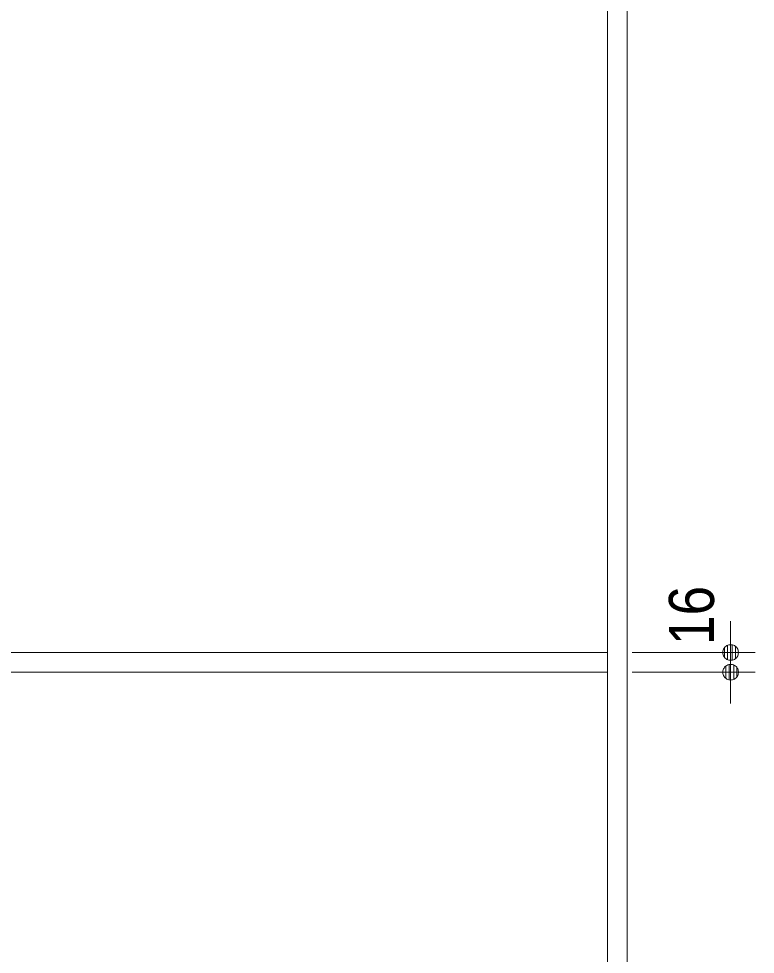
# Model space of a CAD drawing. Units: millimetres, scale not verified. Extents: x -6062 to 6062, y -3045 to 3045.
# Drawn here: x -1329 to -732, y -705 to 55 of the extents above; entities that cross this region are included whole.
import ezdxf
from ezdxf.enums import TextEntityAlignment as Align

# ---------------------------------------------------------------- set-up
doc = ezdxf.new("R2010")
doc.units = ezdxf.units.MM
doc.header["$LTSCALE"] = 20
for name, color, linetype, lineweight in [('0-1_0', 7, 'Continuous', 9), ('0-3_3一般', 7, 'Continuous', 9), ('0-5_2寸法-2', 7, 'Continuous', 9)]:
    doc.layers.add(name, color=color, linetype=linetype, lineweight=lineweight)
doc.styles.add('ＭＳ Ｐゴシック', font='')
doc.styles.get('ＭＳ Ｐゴシック').set_extended_font_data('MS PGothic')

# ---------------------------------------------------------------- blocks, each defined once
blk = doc.blocks.new('グループ-135')
at = {"layer": '0-3_3一般'}
for p, q in [((19040, 6100), (19040, -39740)), ((18720, 6050), (18720, -39740)), ((18720, -9200), (-4640, -9200)), ((18720, -9520), (-4640, -9520))]:
    blk.add_line(p, q, dxfattribs=at)
blk = doc.blocks.new('グループ-136')
at = {"layer": '0-3_3一般'}
blk.add_line((19040, 7000), (19040, -40000), dxfattribs=at)
blk = doc.blocks.new('グループ-137')
at = {"layer": '0-3_3一般'}
for name in ['グループ-136', 'グループ-135']:
    blk.add_blockref(name, (0, 0), dxfattribs=at)
blk = doc.blocks.new('_Dot')
at = {"layer": '0-1_0'}
for p, q in [((-10, 0), (-20, 0)), ((9.78, 2), (-9.78, 2)), ((7.99, 6), (-7.99, 6)), ((9.16, -3.98), (-9.16, -3.98)), ((6, -7.98), (-6, -7.98))]:
    blk.add_line(p, q, dxfattribs=at)
for points in [[(10, 0), (9.92, 1.25), (9.69, 2.49), (9.3, 3.68), (8.76, 4.82), (8.09, 5.88), (7.29, 6.85), (6.37, 7.71), (5.36, 8.44), (4.26, 9.05), (3.09, 9.51), (1.87, 9.82), (0.63, 9.98), (-0.63, 9.98), (-1.87, 9.82), (-3.09, 9.51), (-4.26, 9.05), (-5.36, 8.44), (-6.37, 7.71), (-7.29, 6.85), (-8.09, 5.88), (-8.76, 4.82), (-9.3, 3.68), (-9.69, 2.49), (-9.92, 1.25), (-10, 0), (0, 0)], [(-10, 0), (-9.92, -1.25), (-9.69, -2.49), (-9.3, -3.68), (-8.76, -4.82), (-8.09, -5.88), (-7.29, -6.85), (-6.37, -7.71), (-5.36, -8.44), (-4.26, -9.05), (-3.09, -9.51), (-1.87, -9.82), (-0.63, -9.98), (0.63, -9.98), (1.87, -9.82), (3.09, -9.51), (4.26, -9.05), (5.36, -8.44), (6.37, -7.71), (7.29, -6.85), (8.09, -5.88), (8.76, -4.82), (9.3, -3.68), (9.69, -2.49), (9.92, -1.25), (10, 0), (0, 0)]]:
    blk.add_lwpolyline(points, close=True, dxfattribs=at)

msp = doc.modelspace()

# ---------------------------------------------------------------- linework, layer by layer
at = {"layer": '0-5_2寸法-2'}
for p, q in [((-751.5, -447.29), (-751.5, -434.58)), ((-831.5, -460), (-731.5, -460)), ((-751.5, -476), (-751.5, -460)), ((-831.5, -476), (-731.5, -476)), ((-751.5, -488.71), (-751.5, -501.42))]:
    msp.add_line(p, q, dxfattribs=at)

# ---------------------------------------------------------------- block references
at = {"layer": '0-3_3一般', "xscale": 0.05, "yscale": 0.05}
msp.add_blockref('グループ-137', (-1787.5, 0), dxfattribs=at)
at = {"layer": '0-5_2寸法-2', "xscale": 0.6356201, "yscale": 0.6356201}
for p, rotation in [((-751.5, -460), 270), ((-751.5, -476), 90)]:
    msp.add_blockref('_Dot', p, dxfattribs=dict(at, rotation=rotation))

# ---------------------------------------------------------------- texts
at = {"layer": '0-5_2寸法-2', "style": 'ＭＳ Ｐゴシック', "width": 0.9}
msp.add_text('16', height=36.66, rotation=90, dxfattribs=at).set_placement((-753.98, -453.9), align=Align.BOTTOM_LEFT)

doc.saveas('drawing.dxf')
